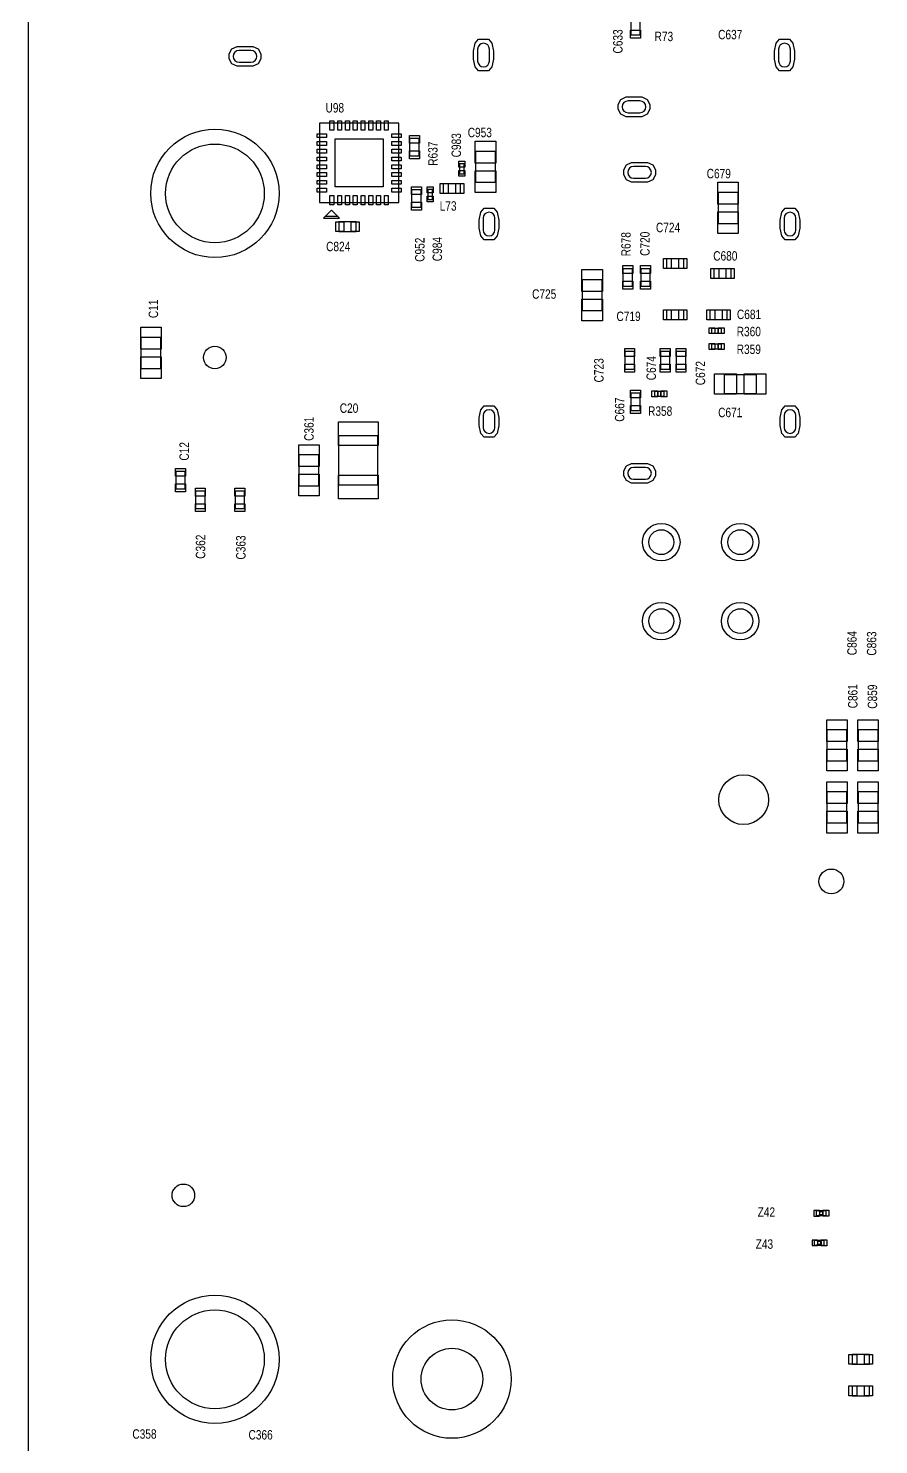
# Model space of a CAD drawing. Extents: x -13164 to 30582, y -10288 to 18382.
# Drawn here: x 2815 to 6044, y 5724 to 11104 of the extents above; entities that cross this region are included whole.
import ezdxf

# ---------------------------------------------------------------- set-up
doc = ezdxf.new("R2010")
doc.units = 0
doc.layers.add('DF_ASSEMBLY_NOTES', color=2, linetype='CONTINUOUS')

# ---------------------------------------------------------------- blocks, each defined once
blk = doc.blocks.new('FIGURE_SQUARE')
blk.add_lwpolyline([(-0.5, -0.5), (-0.5, 0.5), (0.5, 0.5), (0.5, -0.5)], close=True)
blk = doc.blocks.new('FIGURE_CIRCLE')
blk.add_circle((0, 0), 0.5)
blk = doc.blocks.new('FIGURE_OBLONG')
blk.add_lwpolyline([(-0.5, -0.125), (-0.5, 0.125), (-0.416, 0.375), (-0.25, 0.5), (0.25, 0.5), (0.416, 0.375), (0.5, 0.125), (0.5, -0.125), (0.416, -0.375), (0.25, -0.5), (-0.25, -0.5), (-0.416, -0.375)], close=True)

msp = doc.modelspace()

# ---------------------------------------------------------------- linework, layer by layer
at = {"layer": 'DF_ASSEMBLY_NOTES'}
for points in [[(14626.018, 14381.536), (14626.018, -3335), (2815, -3335), (2815, 14381.536), (14626.018, 14381.536)], [(5103.1585, 11145.271), (5103.1585, 11079.271), (5139.1585, 11079.271), (5139.1585, 11145.271), (5103.1585, 11145.271)], [(4221.757, 10442.6725), (4221.757, 10743.871), (3920.5585, 10743.871), (3920.5585, 10442.6725), (4221.757, 10442.6725)], [(4299.1615, 10620.268), (4299.1615, 10686.268), (4263.1615, 10686.268), (4263.1615, 10620.268), (4299.1615, 10620.268)], [(4514.4115, 10518.268), (4514.4115, 10638.268), (4587.9115, 10638.268), (4587.9115, 10518.268), (4514.4115, 10518.268)], [(4470.1615, 10552.018), (4470.1615, 10589.518), (4452.1615, 10589.518), (4452.1615, 10552.018), (4470.1615, 10552.018)], [(4470.1615, 10564.018), (4470.1615, 10577.518), (4452.1615, 10577.518), (4452.1615, 10564.018), (4470.1615, 10564.018)], [(4332.1615, 10492.018), (4332.1615, 10454.518), (4350.1615, 10454.518), (4350.1615, 10492.018), (4332.1615, 10492.018)], [(4456.6615, 10513.768), (4390.6615, 10513.768), (4390.6615, 10477.768), (4456.6615, 10477.768), (4456.6615, 10513.768)], [(4270.6615, 10491.268), (4270.6615, 10425.268), (4306.6615, 10425.268), (4306.6615, 10491.268), (4270.6615, 10491.268)], [(4332.1615, 10480.018), (4332.1615, 10466.518), (4350.1615, 10466.518), (4350.1615, 10480.018), (4332.1615, 10480.018)], [(5435.4115, 10362.268), (5435.4115, 10482.268), (5508.9115, 10482.268), (5508.9115, 10362.268), (5435.4115, 10362.268)], [(3966.1615, 10413.268), (3936.1615, 10383.268), (3996.1615, 10383.268), (3966.1615, 10413.268)], [(3989.4295, 10390), (3942.8935, 10390)], [(3994.018, 10333), (4060.018, 10333), (4060.018, 10369), (3994.018, 10369), (3994.018, 10333)], [(5304.1615, 10228.768), (5238.1615, 10228.768), (5238.1615, 10192.768), (5304.1615, 10192.768), (5304.1615, 10228.768)], [(5109.1615, 10125.268), (5109.1615, 10191.268), (5073.1615, 10191.268), (5073.1615, 10125.268), (5109.1615, 10125.268)], [(5140.6615, 10191.268), (5140.6615, 10125.268), (5176.6615, 10125.268), (5176.6615, 10191.268), (5140.6615, 10191.268)], [(5418.1615, 10155.268), (5484.1615, 10155.268), (5484.1615, 10191.268), (5418.1615, 10191.268), (5418.1615, 10155.268)], [(4992.9115, 10150.768), (4992.9115, 10030.768), (4919.4115, 10030.768), (4919.4115, 10150.768), (4992.9115, 10150.768)], [(5304.1615, 10033.768), (5238.1615, 10033.768), (5238.1615, 9997.768), (5304.1615, 9997.768), (5304.1615, 10033.768)], [(5403.1585, 9997.768), (5469.1585, 9997.768), (5469.1585, 10033.768), (5403.1585, 10033.768), (5403.1585, 9997.768)], [(5409.9115, 9946.768), (5447.4115, 9946.768), (5447.4115, 9964.768), (5409.9115, 9964.768), (5409.9115, 9946.768)], [(5421.9115, 9946.768), (5435.4115, 9946.768), (5435.4115, 9964.768), (5421.9115, 9964.768), (5421.9115, 9946.768)], [(3243.8935, 9811.4965), (3243.8935, 9931.4965), (3317.3935, 9931.4965), (3317.3935, 9811.4965), (3243.8935, 9811.4965)], [(5409.9115, 9886.768), (5447.4115, 9886.768), (5447.4115, 9904.768), (5409.9115, 9904.768), (5409.9115, 9886.768)], [(5421.9115, 9886.768), (5435.4115, 9886.768), (5435.4115, 9904.768), (5421.9115, 9904.768), (5421.9115, 9886.768)], [(5116.6615, 9810.268), (5116.6615, 9876.268), (5080.6615, 9876.268), (5080.6615, 9810.268), (5116.6615, 9810.268)], [(5251.6615, 9810.268), (5251.6615, 9876.268), (5215.6615, 9876.268), (5215.6615, 9810.268), (5251.6615, 9810.268)], [(5311.6585, 9810.268), (5311.6585, 9876.268), (5275.6585, 9876.268), (5275.6585, 9810.268), (5311.6585, 9810.268)], [(5458.6615, 9790.018), (5578.6615, 9790.018), (5578.6615, 9716.518), (5458.6615, 9716.518), (5458.6615, 9790.018)], [(5103.1585, 9718.771), (5103.1585, 9652.771), (5139.1585, 9652.771), (5139.1585, 9718.771), (5103.1585, 9718.771)], [(5192.4115, 9706.768), (5229.9115, 9706.768), (5229.9115, 9724.768), (5192.4115, 9724.768), (5192.4115, 9706.768)], [(5204.4115, 9706.768), (5217.9115, 9706.768), (5217.9115, 9724.768), (5204.4115, 9724.768), (5204.4115, 9706.768)], [(4141.6435, 9368.6425), (3994.6435, 9368.6425), (3994.6435, 9557.6425), (4141.6435, 9557.6425), (4141.6435, 9368.6425)], [(3843.8935, 9365.6425), (3843.8935, 9485.6425), (3917.3935, 9485.6425), (3917.3935, 9365.6425), (3843.8935, 9365.6425)], [(3411.142, 9355.1425), (3411.142, 9421.1425), (3375.142, 9421.1425), (3375.142, 9355.1425), (3411.142, 9355.1425)], [(3486.142, 9280.141), (3486.142, 9346.141), (3450.142, 9346.141), (3450.142, 9280.141), (3486.142, 9280.141)], [(3636.1435, 9280.141), (3636.1435, 9346.141), (3600.1435, 9346.141), (3600.1435, 9280.141), (3636.1435, 9280.141)], [(5849.113, 8320.9435), (5849.113, 8440.9435), (5922.613, 8440.9435), (5922.613, 8320.9435), (5849.113, 8320.9435)], [(5967.223, 8320.9435), (5967.223, 8440.9435), (6040.723, 8440.9435), (6040.723, 8320.9435), (5967.223, 8320.9435)], [(5849.107, 8084.7235), (5849.107, 8204.7235), (5922.607, 8204.7235), (5922.607, 8084.7235), (5849.107, 8084.7235)], [(5967.223, 8084.7235), (5967.223, 8204.7235), (6040.723, 8204.7235), (6040.723, 8084.7235), (5967.223, 8084.7235)], [(5798.695, 6613.9045), (5798.695, 6592.6315), (5819.365, 6592.6315), (5819.365, 6598.543), (5834.128, 6598.543), (5834.128, 6607.993), (5819.365, 6607.993), (5819.365, 6613.9045), (5798.695, 6613.9045)], [(5844.9115, 6612.268), (5807.4115, 6612.268), (5807.4115, 6594.268), (5844.9115, 6594.268), (5844.9115, 6612.268)], [(5832.9115, 6612.268), (5819.4115, 6612.268), (5819.4115, 6594.268), (5832.9115, 6594.268), (5832.9115, 6612.268)], [(5791.195, 6501.4045), (5791.195, 6480.1315), (5811.865, 6480.1315), (5811.865, 6486.043), (5826.628, 6486.043), (5826.628, 6495.493), (5811.865, 6495.493), (5811.865, 6501.4045), (5791.195, 6501.4045)], [(5837.4115, 6499.768), (5799.9115, 6499.768), (5799.9115, 6481.768), (5837.4115, 6481.768), (5837.4115, 6499.768)], [(5825.4115, 6499.768), (5811.9115, 6499.768), (5811.9115, 6481.768), (5825.4115, 6481.768), (5825.4115, 6499.768)], [(6009.163, 6066.2695), (5943.163, 6066.2695), (5943.163, 6030.2695), (6009.163, 6030.2695), (6009.163, 6066.2695)], [(6009.163, 5946.2695), (5943.163, 5946.2695), (5943.163, 5910.2695), (6009.163, 5910.2695), (6009.163, 5946.2695)]]:
    msp.add_lwpolyline(points, dxfattribs=at)
for points in [[(4521.1615, 11025.268), (4521.1615, 10980.268, 1), (4566.1615, 10980.268), (4566.1615, 11025.268, 1), (4521.1615, 11025.268)], [(5664.1615, 11025.268), (5664.1615, 10980.268, 1), (5709.1615, 10980.268), (5709.1615, 11025.268, 1), (5664.1615, 11025.268)], [(3660.1615, 11020.51), (3615.1615, 11020.51, 1), (3615.1615, 10975.51), (3660.1615, 10975.51, 1), (3660.1615, 11020.51)], [(5137.6615, 10828.768), (5092.6615, 10828.768, 1), (5092.6615, 10783.768), (5137.6615, 10783.768, 1), (5137.6615, 10828.768)], [(5158.6615, 10579.768), (5113.6615, 10579.768, 1), (5113.6615, 10534.768), (5158.6615, 10534.768, 1), (5158.6615, 10579.768)], [(4542.1615, 10383.268), (4542.1615, 10338.268, 1), (4587.1615, 10338.268), (4587.1615, 10383.268, 1), (4542.1615, 10383.268)], [(5685.1615, 10383.268), (5685.1615, 10338.268, 1), (5730.1615, 10338.268), (5730.1615, 10383.268, 1), (5685.1615, 10383.268)], [(4542.1615, 9633.268), (4542.1615, 9588.268, 1), (4587.1615, 9588.268), (4587.1615, 9633.268, 1), (4542.1615, 9633.268)], [(5685.1615, 9633.268), (5685.1615, 9588.268, 1), (5730.1615, 9588.268), (5730.1615, 9633.268, 1), (5685.1615, 9633.268)], [(5158.6615, 9436.768), (5113.6615, 9436.768, 1), (5113.6615, 9391.768), (5158.6615, 9391.768, 1), (5158.6615, 9436.768)]]:
    msp.add_lwpolyline(points, format="xyb", dxfattribs=at)

# ---------------------------------------------------------------- block references
for name, p, xscale, yscale in [('FIGURE_SQUARE', (5121.1585, 11082.7375), 37.8015, 30.1185), ('FIGURE_OBLONG', (3637.6615, 10998.01), 120, 75), ('FIGURE_OBLONG', (4543.6615, 11002.768), 75, 120), ('FIGURE_OBLONG', (5686.6615, 11002.768), 75, 120), ('FIGURE_OBLONG', (5115.1615, 10806.268), 120, 75), ('FIGURE_CIRCLE', (3523.6615, 10477.408), 487.5, 487.5), ('FIGURE_SQUARE', (3967.8085, 10735.018), 14.7585, 36.03), ('FIGURE_SQUARE', (3997.36, 10735.018), 14.7585, 36.03), ('FIGURE_SQUARE', (4026.9115, 10735.018), 14.7585, 36.03), ('FIGURE_SQUARE', (4056.463, 10735.018), 14.7585, 36.03), ('FIGURE_SQUARE', (4085.86, 10735.018), 14.7585, 36.03), ('FIGURE_SQUARE', (4115.4115, 10735.018), 14.7585, 36.03), ('FIGURE_SQUARE', (4144.963, 10735.018), 14.7585, 36.03), ('FIGURE_SQUARE', (4174.5145, 10735.018), 14.7585, 36.03), ('FIGURE_CIRCLE', (3523.6615, 10477.408), 375, 375), ('FIGURE_SQUARE', (3929.4115, 10696.621), 36.03, 14.7585), ('FIGURE_SQUARE', (3929.4115, 10667.0695), 36.03, 14.7585), ('FIGURE_SQUARE', (4071.1615, 10593.268), 183.0765, 183.0765), ('FIGURE_SQUARE', (4212.9115, 10696.621), 36.03, 14.7585), ('FIGURE_SQUARE', (4212.9115, 10667.0695), 36.03, 14.7585), ('FIGURE_SQUARE', (4281.1615, 10682.8015), 37.8015, 30.1185), ('FIGURE_SQUARE', (4551.1615, 10634.146), 77.9535, 82.677), ('FIGURE_SQUARE', (3929.4115, 10637.518), 36.03, 14.7585), ('FIGURE_SQUARE', (3929.4115, 10607.9665), 36.03, 14.7585), ('FIGURE_SQUARE', (4212.9115, 10637.518), 36.03, 14.7585), ('FIGURE_SQUARE', (4212.9115, 10607.9665), 36.03, 14.7585), ('FIGURE_SQUARE', (4281.1615, 10623.7345), 37.8015, 30.1185), ('FIGURE_SQUARE', (3929.4115, 10578.5695), 36.03, 14.7585), ('FIGURE_SQUARE', (3929.4115, 10549.018), 36.03, 14.7585), ('FIGURE_SQUARE', (4212.9115, 10578.5695), 36.03, 14.7585), ('FIGURE_SQUARE', (4212.9115, 10549.018), 36.03, 14.7585), ('FIGURE_SQUARE', (4461.1615, 10588.018), 22.4415, 22.4415), ('FIGURE_SQUARE', (4461.1615, 10553.518), 22.4415, 22.4415), ('FIGURE_SQUARE', (4551.1615, 10522.39), 77.9535, 82.677), ('FIGURE_OBLONG', (5136.1615, 10557.268), 120, 75), ('FIGURE_SQUARE', (3929.4115, 10519.4665), 36.03, 14.7585), ('FIGURE_SQUARE', (3929.4115, 10489.915), 36.03, 14.7585), ('FIGURE_SQUARE', (4212.9115, 10519.4665), 36.03, 14.7585), ('FIGURE_SQUARE', (4212.9115, 10489.915), 36.03, 14.7585), ('FIGURE_SQUARE', (4288.6615, 10487.8015), 37.8015, 30.1185), ('FIGURE_SQUARE', (4341.1615, 10490.518), 22.4415, 22.4415), ('FIGURE_SQUARE', (4394.128, 10495.768), 30.1185, 37.8015), ('FIGURE_SQUARE', (4453.195, 10495.768), 30.1185, 37.8015), ('FIGURE_SQUARE', (5472.1615, 10478.146), 77.9535, 82.677), ('FIGURE_SQUARE', (3967.8085, 10451.518), 14.7585, 36.03), ('FIGURE_SQUARE', (3997.36, 10451.518), 14.7585, 36.03), ('FIGURE_SQUARE', (4026.9115, 10451.518), 14.7585, 36.03), ('FIGURE_SQUARE', (4056.463, 10451.518), 14.7585, 36.03), ('FIGURE_SQUARE', (4085.86, 10451.518), 14.7585, 36.03), ('FIGURE_SQUARE', (4115.4115, 10451.518), 14.7585, 36.03), ('FIGURE_SQUARE', (4144.963, 10451.518), 14.7585, 36.03), ('FIGURE_SQUARE', (4174.5145, 10451.518), 14.7585, 36.03), ('FIGURE_SQUARE', (4288.6615, 10428.7345), 37.8015, 30.1185), ('FIGURE_SQUARE', (4341.1615, 10456.018), 22.4415, 22.4415), ('FIGURE_OBLONG', (4564.6615, 10360.768), 75, 120), ('FIGURE_SQUARE', (5472.1615, 10366.39), 77.9535, 82.677), ('FIGURE_OBLONG', (5707.6615, 10360.768), 75, 120), ('FIGURE_SQUARE', (3997.4845, 10351), 30.1185, 37.8015), ('FIGURE_SQUARE', (4056.5515, 10351), 30.1185, 37.8015), ('FIGURE_SQUARE', (5241.628, 10210.768), 30.1185, 37.8015), ('FIGURE_SQUARE', (5300.695, 10210.768), 30.1185, 37.8015), ('FIGURE_SQUARE', (4956.1615, 10146.646), 77.9535, 82.677), ('FIGURE_SQUARE', (5091.1615, 10187.8015), 37.8015, 30.1185), ('FIGURE_SQUARE', (5158.6615, 10187.8015), 37.8015, 30.1185), ('FIGURE_SQUARE', (5421.628, 10173.268), 30.1185, 37.8015), ('FIGURE_SQUARE', (5480.695, 10173.268), 30.1185, 37.8015), ('FIGURE_SQUARE', (5091.1615, 10128.7345), 37.8015, 30.1185), ('FIGURE_SQUARE', (5158.6615, 10128.7345), 37.8015, 30.1185), ('FIGURE_SQUARE', (4956.1615, 10034.89), 77.9535, 82.677), ('FIGURE_SQUARE', (5241.628, 10015.768), 30.1185, 37.8015), ('FIGURE_SQUARE', (5300.695, 10015.768), 30.1185, 37.8015), ('FIGURE_SQUARE', (5406.625, 10015.768), 30.1185, 37.8015), ('FIGURE_SQUARE', (5465.692, 10015.768), 30.1185, 37.8015), ('FIGURE_SQUARE', (3280.6435, 9927.3745), 77.9535, 82.677), ('FIGURE_SQUARE', (5411.4115, 9955.768), 22.4415, 22.4415), ('FIGURE_SQUARE', (5445.9115, 9955.768), 22.4415, 22.4415), ('FIGURE_SQUARE', (5411.4115, 9895.768), 22.4415, 22.4415), ('FIGURE_SQUARE', (5445.9115, 9895.768), 22.4415, 22.4415), ('FIGURE_SQUARE', (3280.6435, 9815.6185), 77.9535, 82.677), ('FIGURE_CIRCLE', (3523.6615, 9854.371), 85.635, 85.635), ('FIGURE_CIRCLE', (3523.6615, 9854.371), 85.635, 85.635), ('FIGURE_SQUARE', (5098.6615, 9872.8015), 37.8015, 30.1185), ('FIGURE_SQUARE', (5233.6615, 9872.8015), 37.8015, 30.1185), ('FIGURE_SQUARE', (5293.6585, 9872.8015), 37.8015, 30.1185), ('FIGURE_SQUARE', (5098.6615, 9813.7345), 37.8015, 30.1185), ('FIGURE_SQUARE', (5233.6615, 9813.7345), 37.8015, 30.1185), ('FIGURE_SQUARE', (5293.6585, 9813.7345), 37.8015, 30.1185), ('FIGURE_SQUARE', (5462.7835, 9753.268), 82.677, 77.9535), ('FIGURE_SQUARE', (5574.5395, 9753.268), 82.677, 77.9535), ('FIGURE_SQUARE', (5121.1585, 9715.3045), 37.8015, 30.1185), ('FIGURE_SQUARE', (5193.9115, 9715.768), 22.4415, 22.4415), ('FIGURE_SQUARE', (5228.4115, 9715.768), 22.4415, 22.4415), ('FIGURE_OBLONG', (4564.6615, 9610.768), 75, 120), ('FIGURE_SQUARE', (5121.1585, 9656.2375), 37.8015, 30.1185), ('FIGURE_OBLONG', (5707.6615, 9610.768), 75, 120), ('FIGURE_SQUARE', (4068.1435, 9564.3925), 150, 89.7585), ('FIGURE_SQUARE', (3880.6435, 9481.5205), 77.9535, 82.677), ('FIGURE_SQUARE', (3393.142, 9417.676), 37.8015, 30.1185), ('FIGURE_OBLONG', (5136.1615, 9414.268), 120, 75), ('FIGURE_SQUARE', (3393.142, 9358.609), 37.8015, 30.1185), ('FIGURE_SQUARE', (3880.6435, 9369.7645), 77.9535, 82.677), ('FIGURE_SQUARE', (4068.1435, 9361.8925), 150, 89.7585), ('FIGURE_SQUARE', (3468.142, 9342.6745), 37.8015, 30.1185), ('FIGURE_SQUARE', (3618.1435, 9342.6745), 37.8015, 30.1185), ('FIGURE_SQUARE', (3468.142, 9283.6075), 37.8015, 30.1185), ('FIGURE_SQUARE', (3618.1435, 9283.6075), 37.8015, 30.1185), ('FIGURE_CIRCLE', (5218.6615, 9152.518), 142.323, 142.323), ('FIGURE_CIRCLE', (5518.6615, 9152.518), 142.323, 142.323), ('FIGURE_CIRCLE', (5218.6615, 9152.518), 94.482, 94.482), ('FIGURE_CIRCLE', (5518.6615, 9152.518), 94.482, 94.482), ('FIGURE_CIRCLE', (5218.6615, 8852.518), 142.323, 142.323), ('FIGURE_CIRCLE', (5218.6615, 8852.518), 94.482, 94.482), ('FIGURE_CIRCLE', (5518.6615, 8852.518), 142.323, 142.323), ('FIGURE_CIRCLE', (5518.6615, 8852.518), 94.482, 94.482), ('FIGURE_SQUARE', (5885.863, 8436.8215), 77.9535, 82.677), ('FIGURE_SQUARE', (6003.973, 8436.8215), 77.9535, 82.677), ('FIGURE_SQUARE', (5885.863, 8325.0655), 77.9535, 82.677), ('FIGURE_SQUARE', (6003.973, 8325.0655), 77.9535, 82.677), ('FIGURE_CIRCLE', (5531.536, 8174.2465), 189, 189), ('FIGURE_CIRCLE', (5531.536, 8174.2465), 189, 189), ('FIGURE_SQUARE', (5885.857, 8200.6015), 77.9535, 82.677), ('FIGURE_SQUARE', (6003.973, 8200.6015), 77.9535, 82.677), ('FIGURE_SQUARE', (5885.857, 8088.8455), 77.9535, 82.677), ('FIGURE_SQUARE', (6003.973, 8088.8455), 77.9535, 82.677), ('FIGURE_CIRCLE', (5864.6065, 7863.628), 94.482, 94.482), ('FIGURE_CIRCLE', (5864.6065, 7863.628), 94.482, 94.482), ('FIGURE_CIRCLE', (3403.7815, 6671.311), 85.635, 85.635), ('FIGURE_CIRCLE', (3403.7815, 6671.311), 85.635, 85.635), ('FIGURE_SQUARE', (5843.4115, 6603.268), 22.4415, 22.4415), ('FIGURE_SQUARE', (5835.9115, 6490.768), 22.4415, 22.4415), ('FIGURE_CIRCLE', (3523.6615, 6048.268), 487.5, 487.5), ('FIGURE_CIRCLE', (3523.6615, 6048.268), 375, 375), ('FIGURE_CIRCLE', (4423.6615, 5973.268), 450, 450), ('FIGURE_CIRCLE', (4423.6615, 5973.268), 233.8635, 233.8635), ('FIGURE_SQUARE', (5946.6295, 6048.2695), 30.1185, 37.8015), ('FIGURE_SQUARE', (6005.6965, 6048.2695), 30.1185, 37.8015), ('FIGURE_SQUARE', (5946.6295, 5928.2695), 30.1185, 37.8015), ('FIGURE_SQUARE', (6005.6965, 5928.2695), 30.1185, 37.8015)]:
    msp.add_blockref(name, p, dxfattribs=dict(at, xscale=xscale, yscale=yscale))

# ---------------------------------------------------------------- texts
at = {"layer": 'DF_ASSEMBLY_NOTES', "width": 0.802099}
for s, p in [('C633', (5071.6545, 11008.72)), ('R637', (4369.4053, 10582.3807)), ('C983', (4458.1615, 10614.268)), ('C720', (5174.518, 10240)), ('C952', (4319.518, 10217.5)), ('C984', (4386.0373, 10219.8002)), ('R678', (5102.518, 10238.5)), ('C11', (3307.768, 10003.75)), ('C723', (4999.6615, 9759.268)), ('C674', (5198.518, 9767.5)), ('C672', (5385.268, 9748.75)), ('C667', (5078.518, 9610)), ('C361', (3898.6615, 9537.268)), ('C12', (3424.768, 9462.25)), ('C362', (3486.853, 9089.3275)), ('C363', (3639.853, 9086.3275)), ('C864', (5960.863, 8722.9435)), ('C863', (6035.473, 8721.4435)), ('C861', (5963.857, 8521.2235)), ('C859', (6038.473, 8519.7235))]:
    msp.add_text(s, height=35.831, rotation=90, dxfattribs=at).set_placement(p)
for s, p in [('R73', (5193.3877, 11055.7046)), ('C637', (5434.6615, 11062.768)), ('U98', (3943.6227, 10784.7382)), ('C953', (4483.6615, 10690.768)), ('C679', (5391.1615, 10534.768)), ('L73', (4377.1615, 10411.768)), ('C724', (5198.518, 10330)), ('C824', (3945.853, 10257.8275)), ('C680', (5416.018, 10222)), ('C725', (4728.1615, 10077.268)), ('C719', (5048.518, 9992.5)), ('C681', (5506.018, 10000)), ('R360', (5505.1615, 9934.768)), ('R359', (5505.1615, 9867.268)), ('C20', (3997.6615, 9643.768)), ('R358', (5168.518, 9632.5)), ('C671', (5434.6615, 9627.268)), ('Z42', (5584.6615, 6589.768)), ('Z43', (5577.1615, 6468.268)), ('C358', (3210.1615, 5746.768)), ('C366', (3651.1615, 5743.768))]:
    msp.add_text(s, height=35.831, dxfattribs=at).set_placement(p)

doc.saveas('drawing.dxf')
